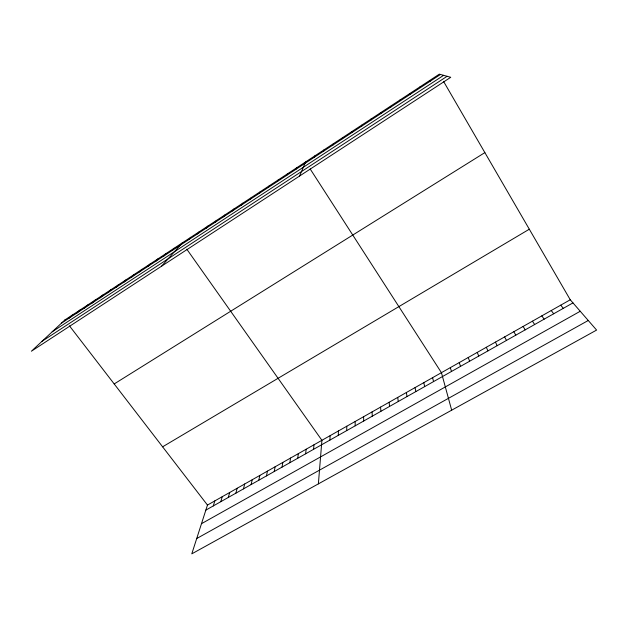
<?xml version="1.0" encoding="UTF-8"?>
<svg xmlns="http://www.w3.org/2000/svg" width="628" height="628" viewBox="0 0 628 628"><rect width="100%" height="100%" fill="white"/><g stroke="black" fill="none" stroke-linecap="round" stroke-linejoin="round"><path stroke-width="0.94" d="M346.711 430.612L346.789 426.224M352.112 132.461L352.127 131.393M338.28 435.369L338.453 430.941M329.888 440.102L330.163 435.636M318.38 483.874L321.913 440.299L186.814 249.214M313.56 449.326L314.016 444.765M305.616 453.809L306.158 449.216M342.582 138.717L342.723 137.571M297.711 458.267L298.347 453.636M289.846 462.71L290.568 458.04M282.019 467.13L282.828 462.42M274.232 471.526L275.127 466.777M266.484 475.898L267.457 471.11M333.107 144.927L333.374 143.71M258.767 480.247L259.835 475.427M251.098 484.58L252.244 479.721M243.46 488.89L244.692 483.992M235.861 493.184L237.172 488.246M228.302 497.447L229.691 492.478M220.773 501.694L222.249 496.693M323.687 151.113L324.072 149.809M213.285 505.925L214.839 500.885M570.255 299.776L207.468 505.061L191.791 553.849L596.6 330.077L570.255 299.776L443.713 81.679M314.322 157.251L314.832 155.877M299.564 176.044L305.64 161.914M295.764 169.434L296.502 167.912M286.564 175.471L287.412 173.877M277.411 181.468L278.377 179.804M268.321 187.434L269.396 185.7M259.278 193.369L260.471 191.564M250.289 199.264L251.585 197.388M241.348 205.128L242.761 203.189M232.462 210.961L233.977 208.951M223.623 216.762L225.248 214.682M214.839 222.524L216.566 220.381M206.102 228.254L207.931 226.049M197.412 233.954L199.351 231.685M188.777 239.621L190.81 237.29M161.561 266.194L182.324 242.863M171.97 250.651L174.199 248.193M163.798 256.012L166.122 253.492M155.673 261.342L158.091 258.767M147.588 266.641L150.1 264.011M139.549 271.916L142.148 269.231M131.55 277.168L134.243 274.42M123.598 282.388L126.377 279.586M115.685 287.577L118.551 284.719M107.812 292.742L110.763 289.83M99.985 297.876L103.023 294.909M92.19 302.986L95.323 299.972M84.442 308.073L87.653 304.996M76.734 313.129L80.031 310.004M69.072 318.161L72.448 314.981M61.442 323.169L440.503 74.465M52.163 331.827L443.635 75.336M41.974 341.342L447.105 76.294M114.194 383.944L484.863 152.604M162.613 446.814L529.31 229.212M205.835 510.132L572.964 302.892M201.478 523.697L580.241 311.26M196.713 538.534L588.255 320.484M429.419 80.659L430.439 81.067M419.559 87.135L420.446 87.63M409.754 93.572L410.508 94.153M400.005 99.97L400.625 100.629M560.726 305.177L563.308 308.348M69.472 325.877L207.468 505.061M551.243 310.538L553.7 313.772M541.815 315.876L544.146 319.157M532.442 321.175L534.648 324.519M390.318 106.328L390.804 107.074M310.154 168.924L441.437 372.671L451.673 410.194M523.116 326.458L525.204 329.857M513.837 331.702L515.808 335.156M504.614 336.922L506.466 340.431M495.445 342.111L497.18 345.675M486.323 347.276L487.94 350.887M380.686 112.648L381.047 113.48M477.249 352.41L478.748 356.076M468.221 357.513L469.611 361.233M459.241 362.591L460.52 366.367M450.315 367.647L451.477 371.47M371.109 118.935L371.344 119.846M432.598 377.671L433.548 381.596M423.814 382.64L424.654 386.613M415.077 387.586L415.807 391.605M406.379 392.508L407.007 396.574M397.728 397.398L398.254 401.512M361.595 125.184L361.697 126.173M389.132 402.265L389.548 406.426M380.576 407.109L380.89 411.316M372.059 411.929L372.278 416.176M363.596 416.717L363.714 421.011M355.165 421.482L355.189 425.823M64.904 319.935L31.4 351.217L450.747 77.291L439.341 74.151L64.904 319.935"/></g></svg>
